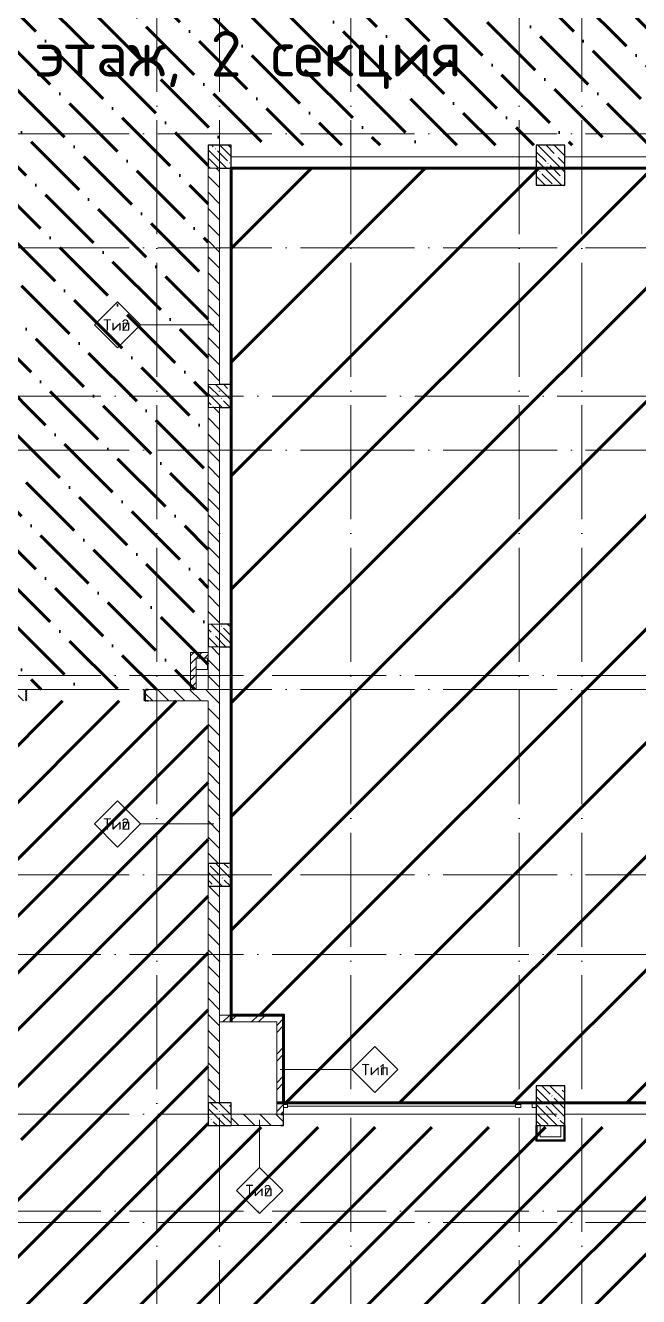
# Model space of a CAD drawing. Header units: millimetres. Extents: x -68946 to 288321, y -402657 to 324925.
# Drawn here: x 144204 to 154953, y -95860 to -73557 of the extents above; entities that cross this region are included whole.
import ezdxf

# ---------------------------------------------------------------- set-up
doc = ezdxf.new("R2010")
doc.units = ezdxf.units.MM
doc.linetypes.add('ADSK_Линия сетки', pattern=[2500, 2000, -250, 0, -250])
for name, color, linetype, lineweight in [('3.4) ПТ-2         4 вып', 70, 'Continuous', 60), ('3.4) ПТ-2.15    4 вып', 200, 'Continuous', 60), ('3.4) ПТ-5         4 вып', 150, 'Continuous', 60), ('A-DOOR-____-MCUT', 250, 'Continuous', 5), ('A-DOOR-____-OTLN', 250, 'Continuous', 5), ('A-FLOR-____-OTLN', 192, 'Continuous', 9), ('A-WALL-____-IDEN', 250, 'Continuous', 9), ('A-WALL-____-MCUT', 250, 'Continuous', 13), ('A-WALL-____-PATT', 250, 'Continuous', 13), ('A-WALL-FNSH-MCUT', 250, 'Continuous', 13), ('E-ELEC-EQPM-OTLN', 250, 'Continuous', 9), ('G-____-____-TEXT', 250, 'Continuous', 9), ('S-COLS-____-MCUT', 250, 'Continuous', 25), ('S-COLS-____-OTLN', 250, 'Continuous', 9), ('S-GRID-____-OTLN', 250, 'Continuous', 9)]:
    doc.layers.add(name, color=color, linetype=linetype, lineweight=lineweight)
doc.styles.add('ISOCPEUR_3', font='isocpeur.ttf', dxfattribs={"height": 250})
doc.styles.add('ISOCPEUR_6', font='isocpeur.ttf', dxfattribs={"height": 3.5})
pattern_1 = [(135, (28708.77, -120984.93), (-141.42136, -141.42136), [])]
pattern_2 = [(45, (28708.77, -120984.93), (-70.71068, 70.71068), [])]
pattern_3 = [(45, (28708.77, -120984.93), (-251.4472, 251.4472), []), (45, (28708.77, -120603.93), (-251.4472, 251.4472), [])]
pattern_4 = [(135, (28708.77, -120984.93), (-142.5612, -142.5612), []), (135, (28851.33, -120984.93), (-142.5612, -142.5612), [252.016, -50.403, 3.353, -47.05])]

# ---------------------------------------------------------------- blocks, each defined once
blk = doc.blocks.new('Дверь_СКБ_2Ст_Внутренняя1 - Н_ВВ-5_2100x2600h_Фрамуга сверху-42108726-АР1_Кладочный план 2 этажа С2и3')
at = {"layer": 'A-DOOR-____-OTLN'}
h = blk.add_hatch(dxfattribs=at)
h.set_pattern_fill('FP_18', color=256, style=0, pattern_type=2)
h.set_pattern_definition([(45, (-871.384, 164.685), (-14.1421, 14.1421), []), (135, (-871.384, 164.685), (-14.1421, -14.1421), [])])
h.paths.add_polyline_path([(-1012.5, -100), (-1012.5, 100), (-1037.5, 100), (-1037.5, -100)])
h = blk.add_hatch(dxfattribs=at)
h.set_pattern_fill('FP_17', color=256, style=0, pattern_type=2)
h.set_pattern_definition([(135, (1251.41, 164.685), (-14.1421, -14.1421), []), (225, (1251.41, 164.685), (14.1421, -14.1421), [])])
h.paths.add_polyline_path([(1062.5, -100), (1062.5, 100), (1037.5, 100), (1037.5, -100)])
blk = doc.blocks.new('BSC_Колонна _Прямоугольная - 400x400-V25-АР1_Кладочный план 2 этажа С2и3')
at = {"layer": 'S-COLS-____-OTLN', "lineweight": 5}
h = blk.add_hatch(dxfattribs=at)
h.set_pattern_fill('FP_65', color=256, style=0, pattern_type=2)
h.set_pattern_definition([(135, (-118899.98, -32525), (-142.5612, -142.5612), []), (135, (-118757.42, -32525), (-142.5612, -142.5612), [252.016, -50.403, 3.353, -47.05])])
h.paths.add_polyline_path([(200, -200), (200, 200), (-200, 200), (-200, -200)])
at = {"layer": 'S-COLS-____-MCUT'}
for p, q in [((200, 200), (-200, 200)), ((-200, 200), (-200, -200)), ((200, -200), (200, 200)), ((-200, -200), (200, -200))]:
    blk.add_line(p, q, dxfattribs=at)
blk = doc.blocks.new('BSC_Колонна _Прямоугольная - 500x700-31495038-АР1_Кладочный план 2 этажа С2и3')
at = {"layer": 'S-COLS-____-OTLN', "lineweight": 5}
h = blk.add_hatch(dxfattribs=at)
h.set_pattern_fill('FP_74', color=256, style=0, pattern_type=2)
h.set_pattern_definition([(135, (-124699.98, -44975), (-142.56192, -142.56192), []), (135, (-124557.42, -44975), (-142.56192, -142.56192), [252.016, -50.403, 3.353, -47.05])])
h.paths.add_polyline_path([(-250, -350), (250, -350), (250, 350), (-250, 350), (-250, -129)])
at = {"layer": 'S-COLS-____-MCUT'}
for p, q in [((250, 350), (-250, 350)), ((-250, 350), (-250, -350)), ((250, -350), (250, 350)), ((-250, -350), (250, -350))]:
    blk.add_line(p, q, dxfattribs=at)
blk = doc.blocks.new('BSC_Колонна _Прямоугольная - 500x700-V34-АР1_Кладочный план 2 этажа С2и3')
at = {"layer": 'S-COLS-____-OTLN', "lineweight": 5}
h = blk.add_hatch(dxfattribs=at)
h.set_pattern_fill('FP_76', color=256, style=0, pattern_type=2)
h.set_pattern_definition([(135, (-124699.98, -28475), (-142.5612, -142.5612), []), (135, (-124557.42, -28475), (-142.5612, -142.5612), [252.016, -50.403, 3.353, -47.05])])
h.paths.add_polyline_path([(-250, -350), (250, -350), (250, 350), (-250, 350), (-250, 243)])
at = {"layer": 'S-COLS-____-MCUT'}
for p, q in [((250, 350), (-250, 350)), ((-250, 350), (-250, -350)), ((250, -350), (250, 350)), ((-250, -350), (250, -350))]:
    blk.add_line(p, q, dxfattribs=at)
blk = doc.blocks.new('ADSK_КолоннаНесущая_Швеллер_Гнутый_ГОСТ 8278-83 - 200х50х4_таб_1 2-V50-АР1_Кладочный план 2 этажа С2и3')
at = {"layer": 'S-COLS-____-MCUT'}
for p, q in [((-6.1, -90), (-6.1, 90)), ((39.9, 100), (-0.1, 100)), ((-0.1, 96), (39.9, 96)), ((39.9, 96), (39.9, 100)), ((39.9, -96), (-0.1, -96)), ((19.9, -100), (39.9, -100)), ((39.9, -100), (39.9, -96))]:
    blk.add_line(p, q, dxfattribs=at)
for centre, radius, start, end in [((-0.1, 90), 10, 90, 180), ((-0.1, 90), 6, 90, 180), ((-0.1, -90), 10, 180, 269.08328), ((-0.1, -90), 6, 180, 270)]:
    blk.add_arc(centre, radius, start, end, dxfattribs=at)
blk = doc.blocks.new('ADSK_КолоннаНесущая_Швеллер_Гнутый_ГОСТ 8278-83 - 200х50х4_таб_1 2-V47-АР1_Кладочный план 2 этажа С2и3')
at = {"layer": 'S-COLS-____-MCUT'}
for p, q in [((-10.1, 90), (-10.1, -90)), ((-6.1, -90), (-6.1, 90)), ((39.9, 100), (-0.1, 100)), ((-0.1, 96), (39.9, 96)), ((39.9, 96), (39.9, 100)), ((39.9, -96), (-0.1, -96)), ((-0.1, -100), (39.9, -100)), ((39.9, -100), (39.9, -96))]:
    blk.add_line(p, q, dxfattribs=at)
for centre, radius, start, end in [((-0.1, 90), 10, 90, 180), ((-0.1, 90), 6, 90, 180), ((-0.1, -90), 10, 180, 270), ((-0.1, -90), 6, 180, 270)]:
    blk.add_arc(centre, radius, start, end, dxfattribs=at)
blk = doc.blocks.new('DM_Штора_Противодымная_Doormaster_E-60 - ш_4000 х в_2500-39408143-АР1_Кладочный план 2 этажа С2и3')
at = {"layer": 'A-DOOR-____-MCUT'}
for p, q in [((-1875, 109), (-1944, 109)), ((-1944, 59), (-1875, 59)), ((-1875, 59), (-1875, 109)), ((-1875, 84), (2125, 84)), ((2125, 109), (2125, 59)), ((2215, 109), (2125, 109)), ((2125, 59), (2215, 59)), ((2215, 59), (2215, 109))]:
    blk.add_line(p, q, dxfattribs=at)
at = {"layer": 'E-ELEC-EQPM-OTLN'}
for p, q in [((2486, 139), (2415, 139)), ((2415, 139), (2415, 59)), ((2415, 59), (2486, 59))]:
    blk.add_line(p, q, dxfattribs=at)
blk = doc.blocks.new('ADSK_Марка_Стена - Типоразмер_ADSK_Марка-30564887-АР1_Кладочный план 2 этажа С2и3')
at = {"layer": 'A-WALL-____-IDEN'}
for p, q in [((-0.16, 4.37), (-4.21, 0.31)), ((3.9, 0.31), (-0.16, 4.37)), ((-4.21, 0.31), (-0.16, -3.74)), ((-0.16, -3.74), (3.9, 0.31))]:
    blk.add_line(p, q, dxfattribs=at)

msp = doc.modelspace()

# ---------------------------------------------------------------- hatches: boundary and pattern name
at = {"layer": '3.4) ПТ-2         4 вып'}
h = msp.add_hatch(dxfattribs=at)
h.set_pattern_fill('ANSI31', color=256, scale=222)
h.paths.add_polyline_path([(147408.7722, -85409.9342), (133608.7728, -85409.9342), (133608.7728, -101759.9342), (142758.7722, -101759.9342), (142758.7722, -110759.9342), (165136.7219, -110759.9342), (165136.7219, -98559.9347), (161208.7722, -98559.9347), (161208.7722, -105059.9342), (149908.7722, -105059.9342), (149908.7722, -98359.9342), (161008.7722, -98359.9342), (161008.7722, -98159.9347), (165136.7219, -98159.9347), (165136.7219, -92888.3519), (147408.7722, -92888.3519)])
h.paths.add_polyline_path([(141688.7725, -92339.9342), (144128.7722, -92339.9342), (144128.7722, -93379.9347), (141688.7725, -93379.9347)], flags=16)
h.paths.add_polyline_path([(141708.7722, -88989.9347), (141708.7722, -88259.9347), (142958.7722, -88259.9347), (142958.7722, -88989.9347)], flags=16)
h.paths.add_polyline_path([(141708.7722, -98159.9347), (142958.7722, -98159.9347), (142958.7722, -98859.9342), (141708.7722, -98859.9342)], flags=16)
at = {"layer": '3.4) ПТ-2.15    4 вып'}
h = msp.add_hatch(dxfattribs=at)
h.set_pattern_fill('ANSI36', color=256, scale=150, angle=90)
h.paths.add_polyline_path([(147408.7722, -75659.9342), (165208.7722, -75659.9342), (165208.7722, -71934.9336), (147408.7722, -71934.9336), (137808.8181, -71934.9336), (137808.8181, -85209.9342), (147408.7722, -85209.9342)])
h.paths.add_polyline_path([(142108.7722, -81209.9347), (142108.7722, -80809.9347), (142958.7722, -80809.9347), (142958.7722, -81209.9347)], flags=16)
h.paths.add_polyline_path([(142108.7722, -75659.9347), (142108.7722, -75259.9342), (142958.7722, -75259.9342), (142958.7722, -75659.9347)], flags=16)
h.paths.add_polyline_path([(152858.7718, -71934.9336), (155629.7509, -71934.9336), (155629.7509, -66214.9336), (152858.7718, -66214.9336)])
at = {"layer": '3.4) ПТ-5         4 вып'}
h = msp.add_hatch(dxfattribs=at)
h.set_pattern_fill('ANSI31', color=256, scale=444)
h.paths.add_polyline_path([(165208.7503, -76059.9347), (147808.7503, -76059.9347), (147808.7503, -90919.9338), (148728.7722, -90919.9338), (148728.7722, -92459.9342), (165208.7503, -92459.9342)])
at = {"layer": 'A-WALL-____-PATT', "lineweight": 15}
h = msp.add_hatch(dxfattribs=at)
h.set_pattern_fill('FP_1', color=256, style=0, pattern_type=2)
h.set_pattern_definition(pattern_1)
h.paths.add_polyline_path([(147608.7722, -88259.9347), (147608.7722, -84459.9347), (147408.7722, -84459.9347), (147408.7722, -88259.9347)])
h.paths.add_polyline_path([(147408.7722, -84059.9347), (147608.7722, -84059.9347), (147608.7722, -80259.9347), (147408.7722, -80259.9347)])
h.paths.add_polyline_path([(147408.7722, -79859.9347), (147608.7722, -79859.9347), (147608.7722, -76059.9347), (147408.7722, -76059.9347), (147408.7722, -76138.8683)])
h = msp.add_hatch(dxfattribs=at)
h.set_pattern_fill('FP_16', color=94, style=0, pattern_type=2)
h.set_pattern_definition(pattern_2)
h.paths.add_polyline_path([(147198.7968, -85209.9342), (147198.7968, -84559.9938), (147098.7968, -84559.9938), (147098.7968, -85209.9342)])
h = msp.add_hatch(dxfattribs=at)
h.set_pattern_fill('FP_16', color=94, style=0, pattern_type=2)
h.set_pattern_definition(pattern_2)
h.paths.add_polyline_path([(147198.7968, -84659.9938), (147408.7722, -84659.9938), (147408.7722, -84559.9938), (147198.7968, -84559.9938)])
h = msp.add_hatch(dxfattribs=at)
h.set_pattern_fill('FP_1', color=256, style=0, pattern_type=2)
h.set_pattern_definition(pattern_1)
h.paths.add_polyline_path([(147408.7722, -85409.9342), (147408.7722, -85209.9342), (146304.3722, -85209.9342), (146304.3722, -85409.9342), (146334.3722, -85409.9342)])
h.paths.add_polyline_path([(135058.7722, -85409.9342), (135058.7722, -85209.9342), (133808.7722, -85209.9342), (133808.7722, -85409.9342), (135041.3826, -85409.9342)])
h.paths.add_polyline_path([(136458.7722, -85409.9342), (142108.7722, -85409.9342), (142108.7722, -85209.9342), (136458.7722, -85210.7831)])
h.paths.add_polyline_path([(142558.7722, -85409.9342), (142558.7722, -85209.9342), (142508.7722, -85209.9342), (142508.7722, -85409.9342)])
h.paths.add_polyline_path([(144204.3722, -85409.9342), (144204.3722, -85209.9342), (142958.7722, -85209.9342), (142958.7722, -85409.9342), (144174.3722, -85409.9342)])
h = msp.add_hatch(dxfattribs=at)
h.set_pattern_fill('FP_1', color=256, style=0, pattern_type=2)
h.set_pattern_definition(pattern_1)
h.paths.add_polyline_path([(147408.7722, -92459.9669), (147608.7722, -92459.9669), (147608.7722, -88659.9669), (147408.7722, -88659.9669), (147408.7722, -92266.7168)])
h = msp.add_hatch(dxfattribs=at)
h.set_pattern_fill('FP_12', color=256, style=0, pattern_type=2)
h.set_pattern_definition(pattern_3)
h.paths.add_polyline_path([(148608.7722, -91039.9338), (148608.7722, -90919.9338), (147608.7722, -90919.9338), (147608.7722, -91039.9338), (147861.6382, -91039.9338)])
h = msp.add_hatch(dxfattribs=at)
h.set_pattern_fill('FP_12', color=256, style=0, pattern_type=2)
h.set_pattern_definition(pattern_3)
h.paths.add_polyline_path([(148608.7722, -92659.9338), (148728.7722, -92659.9338), (148728.7722, -90919.9338), (148608.7722, -90919.9338), (148608.7722, -92266.7168)])
h = msp.add_hatch(dxfattribs=at)
h.set_pattern_fill('FP_1', color=256, style=0, pattern_type=2)
h.set_pattern_definition(pattern_1)
h.paths.add_polyline_path([(148728.7722, -92859.9338), (148728.7722, -92659.9338), (147808.7503, -92659.9338), (147808.7503, -92859.9338), (147861.6382, -92859.9338)])
at = {"layer": 'S-COLS-____-OTLN', "lineweight": 5}
h = msp.add_hatch(dxfattribs=at)
h.set_pattern_fill('FP_40', color=256, style=0, pattern_type=2)
h.set_pattern_definition(pattern_4)
h.paths.add_polyline_path([(147408.7503, -76059.9347), (147808.7503, -76059.9347), (147808.7503, -75659.9347), (147408.7503, -75659.9347)])
h = msp.add_hatch(dxfattribs=at)
h.set_pattern_fill('FP_40', color=256, style=0, pattern_type=2)
h.set_pattern_definition(pattern_4)
h.paths.add_polyline_path([(147808.7503, -80259.9347), (147808.7503, -79859.9347), (147408.7503, -79859.9347), (147408.7503, -80259.9347), (147608.7722, -80259.9347)])
h = msp.add_hatch(dxfattribs=at)
h.set_pattern_fill('FP_40', color=256, style=0, pattern_type=2)
h.set_pattern_definition(pattern_4)
h.paths.add_polyline_path([(147808.7503, -84459.9347), (147808.7503, -84059.9347), (147408.7503, -84059.9347), (147408.7503, -84459.9347), (147608.7722, -84459.9347)])
h = msp.add_hatch(dxfattribs=at)
h.set_pattern_fill('FP_40', color=256, style=0, pattern_type=2)
h.set_pattern_definition(pattern_4)
h.paths.add_polyline_path([(147808.7503, -92859.9347), (147808.7503, -92459.9347), (147408.7503, -92459.9347), (147408.7503, -92859.9347)])

# ---------------------------------------------------------------- linework, layer by layer
at = {"layer": '3.4) ПТ-5         4 вып'}
for points in [[(147808.7503, -91039.9338), (147808.7503, -76059.9347), (165208.7503, -76059.9347), (165208.7503, -92459.9342), (148608.7722, -92459.9342)], [(148608.7722, -92459.9342), (148728.7722, -92459.9342), (148728.7722, -90919.9338), (147808.7503, -90919.9338), (147808.7503, -91039.9338)]]:
    msp.add_lwpolyline(points, dxfattribs=at)
at = {"layer": 'A-FLOR-____-OTLN'}
for p, q in [((147808.7503, -75859.9663), (153158.7503, -75859.9663)), ((153658.7503, -75859.9663), (159158.7503, -75859.9663)), ((147398.7968, -84659.9938), (147398.7968, -84859.9938)), ((147398.7968, -84859.9938), (147198.7968, -84859.9938)), ((153158.7503, -92659.9338), (148728.7722, -92659.9338)), ((159158.7503, -92659.9338), (153658.7503, -92659.9338))]:
    msp.add_line(p, q, dxfattribs=at)
at = {"layer": 'A-WALL-____-IDEN'}
for p, q in [((147508.7722, -78811.2676), (146223.1472, -78811.2676)), ((147508.7722, -87567.3195), (146223.1472, -87567.3195)), ((148668.7722, -91875.7881), (149923.1472, -91875.7881)), ((148310.4344, -92759.9338), (148310.4344, -93592.3474))]:
    msp.add_line(p, q, dxfattribs=at)
at = {"layer": 'A-WALL-____-MCUT', "color": 7, "lineweight": 15}
for p, q in [((147408.7722, -76059.9347), (147408.7722, -79859.9347)), ((147608.7722, -79859.9347), (147608.7722, -76059.9347)), ((147408.7722, -80259.9347), (147408.7722, -84059.9347)), ((147608.7722, -84059.9347), (147608.7722, -80259.9347)), ((147408.7722, -84459.9347), (147408.7722, -85209.9342)), ((147608.7722, -88259.9347), (147608.7722, -84459.9347)), ((147408.7722, -85209.9342), (146334.3722, -85209.9342)), ((146334.3722, -85409.9342), (147408.7722, -85409.9342)), ((147408.7722, -85409.9342), (147408.7722, -88259.9347)), ((147408.7722, -88659.9669), (147408.7722, -92459.9669)), ((147608.7722, -92459.9669), (147608.7722, -88659.9669)), ((148728.7722, -90919.9338), (147608.7722, -90919.9338)), ((147608.7722, -90919.9338), (147608.7722, -91039.9338)), ((148728.7722, -92859.9338), (148728.7722, -90919.9338)), ((147608.7722, -91039.9338), (148608.7722, -91039.9338)), ((148608.7722, -91039.9338), (148608.7722, -92659.9338)), ((147408.7722, -92459.9669), (147608.7722, -92459.9669)), ((148608.7722, -92659.9338), (147808.7503, -92659.9338)), ((147808.7503, -92859.9338), (148728.7722, -92859.9338))]:
    msp.add_line(p, q, dxfattribs=at)
at = {"layer": 'A-WALL-____-MCUT', "lineweight": 15}
for p, q in [((147608.7722, -76059.9347), (147408.7722, -76059.9347)), ((147408.7722, -79859.9347), (147608.7722, -79859.9347)), ((147608.7722, -80259.9347), (147408.7722, -80259.9347)), ((147408.7722, -84059.9347), (147608.7722, -84059.9347)), ((147608.7722, -84459.9347), (147408.7722, -84459.9347)), ((147808.7503, -92659.9338), (147808.7503, -92859.9338)), ((148608.7722, -92659.9338), (148728.7722, -92659.9338))]:
    msp.add_line(p, q, dxfattribs=at)
at = {"layer": 'A-WALL-____-MCUT', "color": 84, "lineweight": 15}
for p, q in [((147408.7722, -84559.9938), (147098.7968, -84559.9938)), ((147098.7968, -84559.9938), (147098.7968, -85209.9342)), ((147198.7968, -84659.9938), (147408.7722, -84659.9938)), ((147198.7968, -85209.9342), (147198.7968, -84659.9938))]:
    msp.add_line(p, q, dxfattribs=at)
at = {"layer": 'A-WALL-____-MCUT', "color": 42, "lineweight": 15}
for p, q in [((153164.2503, -92859.9342), (153164.2503, -93122.4332)), ((153653.2722, -93122.4332), (153653.2722, -92859.9342)), ((153164.2503, -93122.4332), (153653.2722, -93122.4332))]:
    msp.add_line(p, q, dxfattribs=at)
at = {"layer": 'A-WALL-____-MCUT', "color": 30, "lineweight": 15}
for p, q in [((153176.7503, -92859.9342), (153176.7503, -93109.9332)), ((153226.7503, -93059.9332), (153226.7503, -92859.9342)), ((153590.7722, -92859.9342), (153590.7722, -93059.9332)), ((153640.7722, -93109.9332), (153640.7722, -92859.9342)), ((153176.7503, -93109.9332), (153640.7722, -93109.9332)), ((153590.7722, -93059.9332), (153226.7503, -93059.9332))]:
    msp.add_line(p, q, dxfattribs=at)
at = {"layer": 'A-WALL-FNSH-MCUT', "lineweight": 15}
for p, q in [((153158.7503, -92859.9332), (153151.7503, -92859.9332)), ((153151.7503, -92859.9332), (153151.7503, -93134.9332)), ((153665.7722, -92859.9332), (153658.7503, -92859.9332)), ((153665.7722, -93134.9332), (153665.7722, -92859.9332)), ((153151.7503, -93134.9332), (153665.7722, -93134.9332))]:
    msp.add_line(p, q, dxfattribs=at)
at = {"layer": 'S-COLS-____-MCUT'}
for p, q in [((147808.7503, -75659.9347), (147408.7503, -75659.9347)), ((147408.7503, -75659.9347), (147408.7503, -76059.9347)), ((147808.7503, -76059.9347), (147808.7503, -75659.9347)), ((147608.7722, -76059.9347), (147808.7503, -76059.9347)), ((147408.7503, -79859.9347), (147408.7503, -80259.9347)), ((147808.7503, -79859.9347), (147608.7722, -79859.9347)), ((147808.7503, -80259.9347), (147808.7503, -79859.9347)), ((147608.7722, -80259.9347), (147808.7503, -80259.9347)), ((147408.7503, -84059.9347), (147408.7503, -84459.9347)), ((147808.7503, -84059.9347), (147608.7722, -84059.9347)), ((147808.7503, -84459.9347), (147808.7503, -84059.9347)), ((147608.7722, -84459.9347), (147808.7503, -84459.9347)), ((147808.7503, -92459.9347), (147408.7503, -92459.9347)), ((147408.7503, -92459.9347), (147408.7503, -92859.9347)), ((147808.7503, -92659.9338), (147808.7503, -92459.9347)), ((147408.7503, -92859.9347), (147808.7503, -92859.9347))]:
    msp.add_line(p, q, dxfattribs=at)
at = {"layer": 'S-COLS-____-OTLN'}
for p, q in [((147408.7503, -76059.9347), (147608.7722, -76059.9347)), ((147608.7722, -79859.9347), (147408.7503, -79859.9347)), ((147408.7503, -80259.9347), (147608.7722, -80259.9347)), ((147608.7722, -84059.9347), (147408.7503, -84059.9347)), ((147408.7503, -84459.9347), (147608.7722, -84459.9347)), ((147808.7503, -92859.9347), (147808.7503, -92659.9338))]:
    msp.add_line(p, q, dxfattribs=at)
at = {"layer": 'S-GRID-____-OTLN', "linetype": 'ADSK_Линия сетки'}
for p, q in [((146508.7722, -124723.7741), (146508.7722, -59782.9296)), ((147608.7722, -124723.7741), (147608.7722, -59782.9296)), ((149908.7722, -124723.7741), (149908.7722, -59782.9296)), ((152858.7722, -124723.7741), (152858.7722, -59782.9296)), ((153958.7722, -124723.7741), (153958.7722, -59782.9296)), ((94022.7944, -75459.9342), (185529.6518, -75459.9342)), ((94022.7944, -77459.9342), (185529.6518, -77459.9342)), ((185529.6518, -80059.9342), (128028.7722, -80059.9342)), ((94022.7944, -81009.9342), (185529.6518, -81009.9342)), ((185529.6518, -84959.9342), (128028.7722, -84959.9342)), ((94022.7944, -85209.9342), (184259.6518, -85209.9342)), ((94022.7944, -88459.9342), (185529.6518, -88459.9342)), ((185529.6518, -89859.9342), (128028.7722, -89859.9342)), ((94022.7944, -92659.9342), (185529.6518, -92659.9342)), ((94022.7944, -94559.9342), (184259.6518, -94559.9342)), ((185529.6518, -94359.9342), (128028.7722, -94359.9342))]:
    msp.add_line(p, q, dxfattribs=at)

# ---------------------------------------------------------------- block references
at = {"layer": 'A-DOOR-____-OTLN', "color": 255}
msp.add_blockref('Дверь_СКБ_2Ст_Внутренняя1 - Н_ВВ-5_2100x2600h_Фрамуга сверху-42108726-АР1_Кладочный план 2 этажа С2и3', (145241.8722, -85309.9342), dxfattribs=at)
at = {"layer": 'A-DOOR-____-OTLN', "color": 250}
msp.add_blockref('DM_Штора_Противодымная_Doormaster_E-60 - ш_4000 х в_2500-39408143-АР1_Кладочный план 2 этажа С2и3', (150672.7722, -92600.9338), dxfattribs=at)
at = {"layer": 'A-WALL-____-IDEN', "xscale": 99.99999999999993, "yscale": 99.99999999999993, "zscale": 99.99999999999993}
for p in [(145833.0553, -78842.5176), (145833.0553, -87598.5695), (150344.4891, -91907.0381), (148326.0594, -94029.3143)]:
    msp.add_blockref('ADSK_Марка_Стена - Типоразмер_ADSK_Марка-30564887-АР1_Кладочный план 2 этажа С2и3', p, dxfattribs=at)
at = {"layer": 'S-COLS-____-OTLN'}
for name, p in [('BSC_Колонна _Прямоугольная - 500x700-31495038-АР1_Кладочный план 2 этажа С2и3', (153408.7503, -76009.9342)), ('ADSK_КолоннаНесущая_Швеллер_Гнутый_ГОСТ 8278-83 - 200х50х4_таб_1 2-V50-АР1_Кладочный план 2 этажа С2и3', (146314.4722, -85309.9938)), ('BSC_Колонна _Прямоугольная - 400x400-V25-АР1_Кладочный план 2 этажа С2и3', (147608.7503, -88459.9347)), ('BSC_Колонна _Прямоугольная - 500x700-V34-АР1_Кладочный план 2 этажа С2и3', (153408.7503, -92509.9342))]:
    msp.add_blockref(name, p, dxfattribs=at)
at = {"layer": 'S-COLS-____-OTLN', "rotation": 180}
msp.add_blockref('ADSK_КолоннаНесущая_Швеллер_Гнутый_ГОСТ 8278-83 - 200х50х4_таб_1 2-V47-АР1_Кладочный план 2 этажа С2и3', (148718.6722, -92759.9338), dxfattribs=at)

# ---------------------------------------------------------------- texts
at = {"layer": 'A-WALL-____-IDEN', "char_height": 200, "attachment_point": 1, "style": 'ISOCPEUR_3'}
for s, insert, width in [('Тип', (145568.6745, -78712.849), 387.215062), (' 2', (145888.1589, -78712.849), 230.084312), ('Тип', (145568.6745, -87468.9009), 387.215062), (' 2', (145888.1589, -87468.9009), 230.084312), ('Тип', (150096.2083, -91777.3695), 387.215062), (' 1', (150415.6927, -91777.3695), 190.801625), ('Тип', (148061.6786, -93899.6457), 387.215062), (' 2', (148381.1629, -93899.6457), 230.084312)]:
    msp.add_mtext(s, dxfattribs=dict(at, insert=insert, width=width))
at = {"layer": 'G-____-____-TEXT', "color": 7, "insert": (143320.3103, -73653.6865), "char_height": 800, "width": 18169.734652, "attachment_point": 1, "style": 'ISOCPEUR_6'}
msp.add_mtext('2 этаж, 2 секция', dxfattribs=at)

doc.saveas('drawing.dxf')
